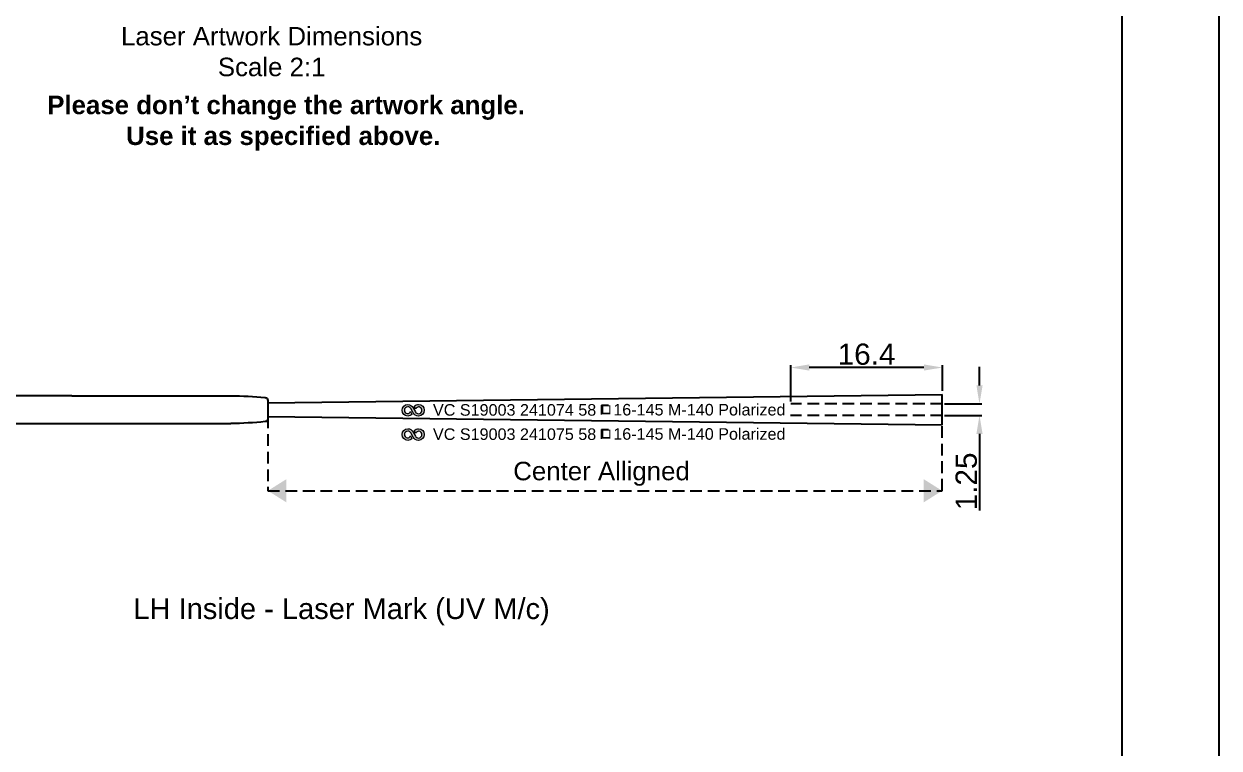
# Model space of a CAD drawing. Header units: millimetres. Extents: x 1399 to 2555, y 1196 to 1555.
# Drawn here: x 1479.7 to 1609, y 1395 to 1473.3 of the extents above; entities that cross this region are included whole.
import ezdxf

# ---------------------------------------------------------------- set-up
doc = ezdxf.new("R2010")
doc.units = ezdxf.units.MM
for name, pattern in [('DASHED', [19.05, 12.7, -6.35]), ('HIDDEN', [9.525, 6.35, -3.175]), ('HIDDEN2', [0.1875, 0.125, -0.0625])]:
    doc.linetypes.add(name, pattern=pattern)
for name, color, linetype in [('Dimension', 3, 'Continuous'), ('Hidden Line', 1, 'HIDDEN2'), ('图层 1', 7, 'Continuous')]:
    doc.layers.add(name, color=color, linetype=linetype)
doc.layers.add('绘图层', color=7, linetype='Continuous', lineweight=15)
doc.styles.get("Standard").update_dxf_attribs({"font": 'arial.ttf'})
doc.styles.add('宋体', font='SimSun.ttf')
doc.dimstyles.new('Standard$0', dxfattribs={"dimtxt": 2.3, "dimasz": 2, "dimexe": 1, "dimexo": 1, "dimgap": 1, "dimtad": 0, "dimtih": 1, "dimtoh": 1, "dimdec": 1, "dimzin": 0, "dimdsep": 46, "dimtxsty": 'Standard', "dimcen": 0, "dimclrd": 4, "dimclre": 4, "dimclrt": 4, "dimadec": 1, "dimazin": 0, "dimtfac": 1, "dimtdec": 1, "dimtofl": 0, "dimtmove": 0, "dimatfit": 0, "dimfxl": 1, "dimtolj": 1, "dimtzin": 0, "dimarcsym": 0})

# ---------------------------------------------------------------- blocks, each defined once
blk = doc.blocks.new('*D139')
at = {"layer": 'Defpoints', "color": 0, "transparency": 16777216}
for p in [(1562.68, 1436.16), (1579.09, 1433.4), (1562.68, 1432.23)]:
    blk.add_point(p, dxfattribs=at)
at = {"layer": 'Dimension', "color": 3, "lineweight": -2, "transparency": 16777216}
for p, q in [((1562.68, 1432.48), (1562.68, 1436.41)), ((1577.09, 1436.16), (1564.68, 1436.16)), ((1579.09, 1433.65), (1579.09, 1436.41))]:
    blk.add_line(p, q, dxfattribs=at)
at = {"layer": 'Dimension', "color": 3, "transparency": 16777216}
for points in [[(1564.68, 1436.5), (1564.68, 1435.83), (1562.68, 1436.16)], [(1577.09, 1436.5), (1577.09, 1435.83), (1579.09, 1436.16)]]:
    blk.add_solid(points, dxfattribs=at)
at = {"layer": 'Dimension', "transparency": 16777216, "insert": (1570.89, 1437.59), "char_height": 2.3, "attachment_point": 5}
blk.add_mtext('\\A1;16.4', dxfattribs=at)
blk = doc.blocks.new('*D170')
at = {"layer": 'Defpoints', "color": 0, "transparency": 16777216}
for p in [(1579.09, 1432.23), (1579.09, 1430.98), (1583.11, 1430.98)]:
    blk.add_point(p, dxfattribs=at)
at = {"layer": 'Dimension', "color": 3, "lineweight": -2, "transparency": 16777216}
for p, q in [((1583.11, 1434.23), (1583.11, 1436.23)), ((1579.34, 1432.23), (1583.36, 1432.23)), ((1579.34, 1430.98), (1583.36, 1430.98)), ((1583.11, 1428.98), (1583.11, 1420.7))]:
    blk.add_line(p, q, dxfattribs=at)
at = {"layer": 'Dimension', "color": 3, "transparency": 16777216}
for points in [[(1582.78, 1434.23), (1583.45, 1434.23), (1583.11, 1432.23)], [(1582.78, 1428.98), (1583.45, 1428.98), (1583.11, 1430.98)]]:
    blk.add_solid(points, dxfattribs=at)
at = {"layer": 'Dimension', "transparency": 16777216, "insert": (1581.69, 1423.84), "char_height": 2.3, "attachment_point": 5, "rotation": 90}
blk.add_mtext('\\A1;1.25', dxfattribs=at)

msp = doc.modelspace()

# ---------------------------------------------------------------- hatches: boundary and pattern name
at = {"lineweight": 5}
h = msp.add_hatch(color=256, dxfattribs=at)
h.dxf.hatch_style = 1
edge = h.paths.add_edge_path()
edge.add_spline(control_points=[(1522.39754, 1431.15847), (1522.25367, 1431.15847), (1522.13523, 1431.23257), (1522.07427, 1431.35593), (1522.07427, 1431.35593), (1521.82264, 1431.80516), (1521.82264, 1431.80516)], knot_values=[8, 8, 8, 8, 9, 9, 9, 10, 10, 10, 10], degree=3, periodic=0)
edge.add_spline(control_points=[(1521.82264, 1431.80516), (1521.71488, 1432.02082), (1521.49908, 1432.16455), (1521.24774, 1432.16455)], knot_values=[10, 10, 10, 10, 11, 11, 11, 11], degree=3, periodic=0)
edge.add_spline(control_points=[(1521.24774, 1432.16455), (1520.88836, 1432.16455), (1520.61882, 1431.8771), (1520.61882, 1431.53577)], knot_values=[11, 11, 11, 11, 12, 12, 12, 12], degree=3, periodic=0)
edge.add_spline(control_points=[(1520.61882, 1431.53577), (1520.61882, 1431.19429), (1520.90627, 1430.9067), (1521.24774, 1430.9067)], knot_values=[12, 12, 12, 12, 13, 13, 13, 13], degree=3, periodic=0)
edge.add_spline(control_points=[(1521.24774, 1430.9067), (1521.40923, 1430.9067), (1521.57101, 1430.97863), (1521.67906, 1431.08654)], knot_values=[13, 13, 13, 13, 14, 14, 14, 14], degree=3, periodic=0)
edge.add_spline(control_points=[(1521.67906, 1431.08654), (1521.67906, 1431.08654), (1521.69697, 1431.10445), (1521.69697, 1431.10445)], knot_values=[14.00001, 14.00001, 14.00001, 14.00001, 14.99999, 14.99999, 14.99999, 14.99999], degree=3, periodic=0)
edge.add_spline(control_points=[(1521.69697, 1431.10445), (1521.69697, 1431.10445), (1521.69697, 1431.10445), (1521.69697, 1431.10445), (1521.69697, 1431.10445), (1521.5352, 1431.39204), (1521.53519, 1431.39204)], knot_values=[14.99999, 14.99999, 14.99999, 14.99999, 15, 15, 15, 15.99999, 15.99999, 15.99999, 15.99999], degree=3, periodic=0)
edge.add_spline(control_points=[(1521.53519, 1431.39204), (1521.53519, 1431.39204), (1521.51699, 1431.35593), (1521.51699, 1431.35593)], knot_values=[16.00001, 16.00001, 16.00001, 16.00001, 17, 17, 17, 17], degree=3, periodic=0)
edge.add_spline(control_points=[(1521.51699, 1431.35593), (1521.50457, 1431.3347), (1521.48117, 1431.3022), (1521.46326, 1431.28414)], knot_values=[17, 17, 17, 17, 18, 18, 18, 18], degree=3, periodic=0)
edge.add_spline(control_points=[(1521.46326, 1431.28414), (1521.39161, 1431.19429), (1521.28356, 1431.15847), (1521.17581, 1431.17638)], knot_values=[18, 18, 18, 18, 19, 19, 19, 19], degree=3, periodic=0)
edge.add_spline(control_points=[(1521.17581, 1431.17638), (1520.99612, 1431.21221), (1520.87045, 1431.37413), (1520.87045, 1431.53577)], knot_values=[19, 19, 19, 19, 20, 20, 20, 20], degree=3, periodic=0)
edge.add_spline(control_points=[(1520.87045, 1431.53577), (1520.87045, 1431.73337), (1521.03223, 1431.91306), (1521.24774, 1431.91306)], knot_values=[20, 20, 20, 20, 21, 21, 21, 21], degree=3, periodic=0)
edge.add_spline(control_points=[(1521.24774, 1431.91306), (1521.39161, 1431.91306), (1521.51381, 1431.83477), (1521.57101, 1431.71546), (1521.57101, 1431.71546), (1521.82264, 1431.26623), (1521.82264, 1431.26623)], knot_values=[21, 21, 21, 21, 22, 22, 22, 23, 23, 23, 23], degree=3, periodic=0)
edge.add_spline(control_points=[(1521.82264, 1431.26623), (1521.9304, 1431.05057), (1522.1462, 1430.9067), (1522.39754, 1430.9067)], knot_values=[23, 23, 23, 23, 24, 24, 24, 24], degree=3, periodic=0)
edge.add_spline(control_points=[(1522.39754, 1430.9067), (1522.75693, 1430.9067), (1523.02646, 1431.19429), (1523.02646, 1431.53577)], knot_values=[24, 24, 24, 24, 25, 25, 25, 25], degree=3, periodic=0)
edge.add_spline(control_points=[(1523.02646, 1431.53577), (1523.04467, 1431.89501), (1522.75693, 1432.16455), (1522.39754, 1432.16455)], knot_values=[25, 25, 25, 25, 26, 26, 26, 26], degree=3, periodic=0)
edge.add_spline(control_points=[(1522.39754, 1432.16455), (1522.23605, 1432.16455), (1522.07427, 1432.09276), (1521.96622, 1431.985)], knot_values=[0, 0, 0, 0, 1, 1, 1, 1], degree=3, periodic=0)
edge.add_spline(control_points=[(1521.96622, 1431.985), (1521.96622, 1431.985), (1521.94831, 1431.96694), (1521.94831, 1431.96694)], knot_values=[1.00001, 1.00001, 1.00001, 1.00001, 1.99999, 1.99999, 1.99999, 1.99999], degree=3, periodic=0)
edge.add_spline(control_points=[(1521.94831, 1431.96694), (1521.94831, 1431.96694), (1521.94831, 1431.96694), (1521.94831, 1431.96694), (1521.94831, 1431.96694), (1522.11009, 1431.6795), (1522.11009, 1431.67949)], knot_values=[1.99999, 1.99999, 1.99999, 1.99999, 2, 2, 2, 2.99999, 2.99999, 2.99999, 2.99999], degree=3, periodic=0)
edge.add_spline(control_points=[(1522.11009, 1431.67949), (1522.11009, 1431.67949), (1522.128, 1431.71546), (1522.128, 1431.71546)], knot_values=[3.00001, 3.00001, 3.00001, 3.00001, 4, 4, 4, 4], degree=3, periodic=0)
edge.add_spline(control_points=[(1522.128, 1431.71546), (1522.14649, 1431.74883), (1522.16412, 1431.76934), (1522.18203, 1431.78725)], knot_values=[4, 4, 4, 4, 5, 5, 5, 5], degree=3, periodic=0)
edge.add_spline(control_points=[(1522.18203, 1431.78725), (1522.27187, 1431.8771), (1522.36172, 1431.91306), (1522.46948, 1431.89501)], knot_values=[5, 5, 5, 5, 6, 6, 6, 6], degree=3, periodic=0)
edge.add_spline(control_points=[(1522.46948, 1431.89501), (1522.64917, 1431.85904), (1522.77484, 1431.71546), (1522.77484, 1431.53577)], knot_values=[6, 6, 6, 6, 7, 7, 7, 7], degree=3, periodic=0)
edge.add_spline(control_points=[(1522.77484, 1431.53577), (1522.77484, 1431.33816), (1522.61306, 1431.15847), (1522.39754, 1431.15847)], knot_values=[7, 7, 7, 7, 8, 8, 8, 8], degree=3, periodic=0)
h = msp.add_hatch(color=256, dxfattribs=at)
h.dxf.hatch_style = 1
h.paths.add_polyline_path([(1543.1704, 1432.0711), (1542.18253, 1432.0711), (1542.18253, 1431.08324), (1543.1704, 1431.08324)])
h.paths.add_polyline_path([(1543.04741, 1431.94812), (1542.30552, 1431.94812), (1542.30552, 1431.20622), (1543.04741, 1431.20622)], flags=16)
h = msp.add_hatch(color=256, dxfattribs=at)
h.dxf.hatch_style = 1
edge = h.paths.add_edge_path()
edge.add_spline(control_points=[(1522.39754, 1428.53262), (1522.25367, 1428.53262), (1522.13523, 1428.60672), (1522.07427, 1428.73008), (1522.07427, 1428.73008), (1521.82264, 1429.17931), (1521.82264, 1429.17931)], knot_values=[8, 8, 8, 8, 9, 9, 9, 10, 10, 10, 10], degree=3, periodic=0)
edge.add_spline(control_points=[(1521.82264, 1429.17931), (1521.71488, 1429.39497), (1521.49908, 1429.5387), (1521.24774, 1429.5387)], knot_values=[10, 10, 10, 10, 11, 11, 11, 11], degree=3, periodic=0)
edge.add_spline(control_points=[(1521.24774, 1429.5387), (1520.88836, 1429.5387), (1520.61882, 1429.25125), (1520.61882, 1428.90992)], knot_values=[11, 11, 11, 11, 12, 12, 12, 12], degree=3, periodic=0)
edge.add_spline(control_points=[(1520.61882, 1428.90992), (1520.61882, 1428.56844), (1520.90627, 1428.28085), (1521.24774, 1428.28085)], knot_values=[12, 12, 12, 12, 13, 13, 13, 13], degree=3, periodic=0)
edge.add_spline(control_points=[(1521.24774, 1428.28085), (1521.40923, 1428.28085), (1521.57101, 1428.35278), (1521.67906, 1428.46069)], knot_values=[13, 13, 13, 13, 14, 14, 14, 14], degree=3, periodic=0)
edge.add_spline(control_points=[(1521.67906, 1428.46069), (1521.67906, 1428.46069), (1521.69697, 1428.4786), (1521.69697, 1428.4786)], knot_values=[14.00001, 14.00001, 14.00001, 14.00001, 14.99999, 14.99999, 14.99999, 14.99999], degree=3, periodic=0)
edge.add_spline(control_points=[(1521.69697, 1428.4786), (1521.69697, 1428.4786), (1521.69697, 1428.4786), (1521.69697, 1428.4786), (1521.69697, 1428.4786), (1521.5352, 1428.76619), (1521.53519, 1428.76619)], knot_values=[14.99999, 14.99999, 14.99999, 14.99999, 15, 15, 15, 15.99999, 15.99999, 15.99999, 15.99999], degree=3, periodic=0)
edge.add_spline(control_points=[(1521.53519, 1428.76619), (1521.53519, 1428.76619), (1521.51699, 1428.73008), (1521.51699, 1428.73008)], knot_values=[16.00001, 16.00001, 16.00001, 16.00001, 17, 17, 17, 17], degree=3, periodic=0)
edge.add_spline(control_points=[(1521.51699, 1428.73008), (1521.50457, 1428.70885), (1521.48117, 1428.67635), (1521.46326, 1428.65829)], knot_values=[17, 17, 17, 17, 18, 18, 18, 18], degree=3, periodic=0)
edge.add_spline(control_points=[(1521.46326, 1428.65829), (1521.39161, 1428.56844), (1521.28356, 1428.53262), (1521.17581, 1428.55053)], knot_values=[18, 18, 18, 18, 19, 19, 19, 19], degree=3, periodic=0)
edge.add_spline(control_points=[(1521.17581, 1428.55053), (1520.99612, 1428.58636), (1520.87045, 1428.74828), (1520.87045, 1428.90992)], knot_values=[19, 19, 19, 19, 20, 20, 20, 20], degree=3, periodic=0)
edge.add_spline(control_points=[(1520.87045, 1428.90992), (1520.87045, 1429.10752), (1521.03223, 1429.28721), (1521.24774, 1429.28721)], knot_values=[20, 20, 20, 20, 21, 21, 21, 21], degree=3, periodic=0)
edge.add_spline(control_points=[(1521.24774, 1429.28721), (1521.39161, 1429.28721), (1521.51381, 1429.20892), (1521.57101, 1429.08961), (1521.57101, 1429.08961), (1521.82264, 1428.64038), (1521.82264, 1428.64038)], knot_values=[21, 21, 21, 21, 22, 22, 22, 23, 23, 23, 23], degree=3, periodic=0)
edge.add_spline(control_points=[(1521.82264, 1428.64038), (1521.9304, 1428.42472), (1522.1462, 1428.28085), (1522.39754, 1428.28085)], knot_values=[23, 23, 23, 23, 24, 24, 24, 24], degree=3, periodic=0)
edge.add_spline(control_points=[(1522.39754, 1428.28085), (1522.75693, 1428.28085), (1523.02646, 1428.56844), (1523.02646, 1428.90992)], knot_values=[24, 24, 24, 24, 25, 25, 25, 25], degree=3, periodic=0)
edge.add_spline(control_points=[(1523.02646, 1428.90992), (1523.04467, 1429.26916), (1522.75693, 1429.5387), (1522.39754, 1429.5387)], knot_values=[25, 25, 25, 25, 26, 26, 26, 26], degree=3, periodic=0)
edge.add_spline(control_points=[(1522.39754, 1429.5387), (1522.23605, 1429.5387), (1522.07427, 1429.46691), (1521.96622, 1429.35915)], knot_values=[0, 0, 0, 0, 1, 1, 1, 1], degree=3, periodic=0)
edge.add_spline(control_points=[(1521.96622, 1429.35915), (1521.96622, 1429.35915), (1521.94831, 1429.34109), (1521.94831, 1429.34109)], knot_values=[1.00001, 1.00001, 1.00001, 1.00001, 1.99999, 1.99999, 1.99999, 1.99999], degree=3, periodic=0)
edge.add_spline(control_points=[(1521.94831, 1429.34109), (1521.94831, 1429.34109), (1521.94831, 1429.34109), (1521.94831, 1429.34109), (1521.94831, 1429.34109), (1522.11009, 1429.05365), (1522.11009, 1429.05364)], knot_values=[1.99999, 1.99999, 1.99999, 1.99999, 2, 2, 2, 2.99999, 2.99999, 2.99999, 2.99999], degree=3, periodic=0)
edge.add_spline(control_points=[(1522.11009, 1429.05364), (1522.11009, 1429.05364), (1522.128, 1429.08961), (1522.128, 1429.08961)], knot_values=[3.00001, 3.00001, 3.00001, 3.00001, 4, 4, 4, 4], degree=3, periodic=0)
edge.add_spline(control_points=[(1522.128, 1429.08961), (1522.14649, 1429.12298), (1522.16412, 1429.14349), (1522.18203, 1429.1614)], knot_values=[4, 4, 4, 4, 5, 5, 5, 5], degree=3, periodic=0)
edge.add_spline(control_points=[(1522.18203, 1429.1614), (1522.27187, 1429.25125), (1522.36172, 1429.28721), (1522.46948, 1429.26916)], knot_values=[5, 5, 5, 5, 6, 6, 6, 6], degree=3, periodic=0)
edge.add_spline(control_points=[(1522.46948, 1429.26916), (1522.64917, 1429.23319), (1522.77484, 1429.08961), (1522.77484, 1428.90992)], knot_values=[6, 6, 6, 6, 7, 7, 7, 7], degree=3, periodic=0)
edge.add_spline(control_points=[(1522.77484, 1428.90992), (1522.77484, 1428.71231), (1522.61306, 1428.53262), (1522.39754, 1428.53262)], knot_values=[7, 7, 7, 7, 8, 8, 8, 8], degree=3, periodic=0)
h = msp.add_hatch(color=256, dxfattribs=at)
h.dxf.hatch_style = 1
h.paths.add_polyline_path([(1543.1704, 1429.44525), (1542.18253, 1429.44525), (1542.18253, 1428.45739), (1543.1704, 1428.45739)])
h.paths.add_polyline_path([(1543.04741, 1429.32227), (1542.30552, 1429.32227), (1542.30552, 1428.58037), (1543.04741, 1428.58037)], flags=16)
at = {"layer": 'Hidden Line', "linetype": 'DASHED', "ltscale": 0.1}
h = msp.add_hatch(color=7, dxfattribs=at)
h.dxf.hatch_style = 1
h.paths.add_polyline_path([(1508.11122, 1421.56493), (1506.10662, 1422.82618), (1508.11122, 1424.08743)])
h = msp.add_hatch(color=7, dxfattribs=at)
h.dxf.hatch_style = 1
h.paths.add_polyline_path([(1577.06424, 1421.56493), (1579.06884, 1422.82618), (1577.06424, 1424.08743)])

# ---------------------------------------------------------------- linework, layer by layer
for p, q in [((1506.08773, 1432.35487), (1579.08773, 1433.25487)), ((1484.8867, 1433.10573), (1502.08773, 1433.10573)), ((1506.08773, 1432.37798), (1506.08773, 1430.83347)), ((1506.08773, 1430.85487), (1579.08773, 1429.95487)), ((1486.76438, 1430.10573), (1502.08773, 1430.10573))]:
    msp.add_line(p, q)
at = {"ltscale": 1000}
msp.add_line((1579.08773, 1429.95487), (1579.08773, 1433.25487), dxfattribs=at)
at = {"color": 7, "lineweight": 5}
for p, q in [((1542.18253, 1432.0711), (1542.18253, 1431.08324)), ((1542.94764, 1432.07453), (1542.20574, 1432.07453)), ((1542.30552, 1431.94812), (1542.30552, 1431.20622)), ((1542.30552, 1431.20622), (1543.04741, 1431.20622)), ((1542.18253, 1429.44525), (1542.18253, 1428.45739)), ((1542.94764, 1429.44868), (1542.20574, 1429.44868)), ((1542.30552, 1429.32227), (1542.30552, 1428.58037)), ((1542.30552, 1428.58037), (1543.04741, 1428.58037))]:
    msp.add_line(p, q, dxfattribs=at)
msp.add_lwpolyline([(1399.04113, 1257.5531), (1609.04113, 1257.5531), (1609.04113, 1554.5531), (1399.04113, 1554.5531)], close=True)
msp.add_lwpolyline([(1598.55895, 1262.5531), (1598.55895, 1549.5531), (1408.55895, 1549.5531), (1408.55895, 1262.5531)])
msp.add_lwpolyline([(1484.8867, 1433.10573), (1463.40538, 1433.10573, -0.030492674), (1441.5118, 1434.44216, 0.029639022), (1438.39598, 1434.63769, 0.039974111), (1437.33955, 1434.55672, 0.086358474), (1436.57961, 1434.29753, 0.301316799), (1436.09254, 1433.37213, 0.065474268), (1436.28526, 1432.55497, 0.118331492), (1438.95607, 1428.63368, 0.248029999), (1446.63526, 1426.66427, -0.058867245), (1475.76464, 1430.10573), (1486.76438, 1430.10573)], format="xyb")
at = {"color": 7}
msp.add_lwpolyline([(1502.08773, 1433.10573, -0.023644439), (1505.81941, 1432.90573, -0.383559382), (1506.08773, 1432.6074), (1506.08773, 1430.60405, -0.383559382), (1505.81941, 1430.30573, -0.023644439), (1502.08773, 1430.10573)], format="xyb", dxfattribs=at)
at = {"layer": 'Hidden Line', "linetype": 'HIDDEN', "ltscale": 0.2}
for p, q in [((1579.08773, 1432.22987), (1562.68494, 1432.22987)), ((1579.08773, 1430.97987), (1562.67652, 1430.97987)), ((1506.08773, 1422.837), (1579.08773, 1422.837))]:
    msp.add_line(p, q, dxfattribs=at)
at = {"layer": 'Hidden Line', "color": 7, "linetype": 'DASHED', "ltscale": 0.1}
for p, q in [((1506.08773, 1430.85487), (1506.08773, 1422.837)), ((1579.08773, 1422.837), (1579.08773, 1429.80487))]:
    msp.add_line(p, q, dxfattribs=at)
at = {"layer": '图层 1', "lineweight": 0}
for points in [[(1522.39754, 1432.16455), (1522.23605, 1432.16455), (1522.07427, 1432.09276), (1521.96622, 1431.985), (1521.96622, 1431.985), (1521.94831, 1431.96694), (1521.94831, 1431.96694), (1521.94831, 1431.96694), (1522.11009, 1431.67949), (1522.11009, 1431.67949), (1522.11009, 1431.67949), (1522.128, 1431.71546), (1522.128, 1431.71546), (1522.14649, 1431.74883), (1522.16412, 1431.76934), (1522.18203, 1431.78725), (1522.27187, 1431.8771), (1522.36172, 1431.91306), (1522.46948, 1431.89501), (1522.64917, 1431.85904), (1522.77484, 1431.71546), (1522.77484, 1431.53577), (1522.77484, 1431.33816), (1522.61306, 1431.15847), (1522.39754, 1431.15847), (1522.25367, 1431.15847), (1522.13523, 1431.23257), (1522.07427, 1431.35593), (1522.07427, 1431.35593), (1521.82264, 1431.80516), (1521.82264, 1431.80516), (1521.71488, 1432.02082), (1521.49908, 1432.16455), (1521.24774, 1432.16455), (1520.88836, 1432.16455), (1520.61882, 1431.8771), (1520.61882, 1431.53577), (1520.61882, 1431.19429), (1520.90627, 1430.9067), (1521.24774, 1430.9067), (1521.40923, 1430.9067), (1521.57101, 1430.97863), (1521.67906, 1431.08654), (1521.67906, 1431.08654), (1521.69697, 1431.10445), (1521.69697, 1431.10445), (1521.69697, 1431.10445), (1521.53519, 1431.39204), (1521.53519, 1431.39204), (1521.53519, 1431.39204), (1521.51699, 1431.35593), (1521.51699, 1431.35593), (1521.50457, 1431.3347), (1521.48117, 1431.3022), (1521.46326, 1431.28414), (1521.39161, 1431.19429), (1521.28356, 1431.15847), (1521.17581, 1431.17638), (1520.99612, 1431.21221), (1520.87045, 1431.37413), (1520.87045, 1431.53577), (1520.87045, 1431.73337), (1521.03223, 1431.91306), (1521.24774, 1431.91306), (1521.39161, 1431.91306), (1521.51381, 1431.83477), (1521.57101, 1431.71546), (1521.57101, 1431.71546), (1521.82264, 1431.26623), (1521.82264, 1431.26623), (1521.9304, 1431.05057), (1522.1462, 1430.9067), (1522.39754, 1430.9067), (1522.75693, 1430.9067), (1523.02646, 1431.19429), (1523.02646, 1431.53577), (1523.04467, 1431.89501), (1522.75693, 1432.16455), (1522.39754, 1432.16455)], [(1522.39754, 1429.5387), (1522.23605, 1429.5387), (1522.07427, 1429.46691), (1521.96622, 1429.35915), (1521.96622, 1429.35915), (1521.94831, 1429.34109), (1521.94831, 1429.34109), (1521.94831, 1429.34109), (1522.11009, 1429.05364), (1522.11009, 1429.05364), (1522.11009, 1429.05364), (1522.128, 1429.08961), (1522.128, 1429.08961), (1522.14649, 1429.12298), (1522.16412, 1429.14349), (1522.18203, 1429.1614), (1522.27187, 1429.25125), (1522.36172, 1429.28721), (1522.46948, 1429.26916), (1522.64917, 1429.23319), (1522.77484, 1429.08961), (1522.77484, 1428.90992), (1522.77484, 1428.71231), (1522.61306, 1428.53262), (1522.39754, 1428.53262), (1522.25367, 1428.53262), (1522.13523, 1428.60672), (1522.07427, 1428.73008), (1522.07427, 1428.73008), (1521.82264, 1429.17931), (1521.82264, 1429.17931), (1521.71488, 1429.39497), (1521.49908, 1429.5387), (1521.24774, 1429.5387), (1520.88836, 1429.5387), (1520.61882, 1429.25125), (1520.61882, 1428.90992), (1520.61882, 1428.56844), (1520.90627, 1428.28085), (1521.24774, 1428.28085), (1521.40923, 1428.28085), (1521.57101, 1428.35278), (1521.67906, 1428.46069), (1521.67906, 1428.46069), (1521.69697, 1428.4786), (1521.69697, 1428.4786), (1521.69697, 1428.4786), (1521.53519, 1428.76619), (1521.53519, 1428.76619), (1521.53519, 1428.76619), (1521.51699, 1428.73008), (1521.51699, 1428.73008), (1521.50457, 1428.70885), (1521.48117, 1428.67635), (1521.46326, 1428.65829), (1521.39161, 1428.56844), (1521.28356, 1428.53262), (1521.17581, 1428.55053), (1520.99612, 1428.58636), (1520.87045, 1428.74828), (1520.87045, 1428.90992), (1520.87045, 1429.10752), (1521.03223, 1429.28721), (1521.24774, 1429.28721), (1521.39161, 1429.28721), (1521.51381, 1429.20892), (1521.57101, 1429.08961), (1521.57101, 1429.08961), (1521.82264, 1428.64038), (1521.82264, 1428.64038), (1521.9304, 1428.42472), (1522.1462, 1428.28085), (1522.39754, 1428.28085), (1522.75693, 1428.28085), (1523.02646, 1428.56844), (1523.02646, 1428.90992), (1523.04467, 1429.26916), (1522.75693, 1429.5387), (1522.39754, 1429.5387)]]:
    msp.add_open_spline(points, degree=3, knots=[0, 0, 0, 0, 1, 1, 1, 2, 2, 2, 3, 3, 3, 4, 4, 4, 5, 5, 5, 6, 6, 6, 7, 7, 7, 8, 8, 8, 9, 9, 9, 10, 10, 10, 11, 11, 11, 12, 12, 12, 13, 13, 13, 14, 14, 14, 15, 15, 15, 16, 16, 16, 17, 17, 17, 18, 18, 18, 19, 19, 19, 20, 20, 20, 21, 21, 21, 22, 22, 22, 23, 23, 23, 24, 24, 24, 25, 25, 25, 26, 26, 26, 26], dxfattribs=at)

# ---------------------------------------------------------------- texts
at = {"insert": (1482.22173, 1465.57434), "char_height": 2, "width": 53.4879947, "attachment_point": 1}
msp.add_mtext('{\\fArial|b1|i0|c0|p34;Please don’t change the artwork angle.\\P           Use it as specified above.}', dxfattribs=at)
at = {"layer": '绘图层', "color": 7, "linetype": 'ByBlock', "lineweight": 9, "attachment_point": 5, "style": '宋体'}
for s, insert, char_height, width in [('{\\fArial|b0|i0|c0|p34;Laser Artwork Dimensions\\PScale 2:1}', (1506.50867, 1470.33921), 2, 53.6847846), ('{\\fArial|b0|i0|c0|p34;VC S19003 241074 58}', (1532.80043, 1431.56659), 1.25, 28.1019674), ('{\\fArial|b0|i0|c0|p34;16-145 M-140 Polarized  }', (1552.79813, 1431.59003), 1.25, 21.1754081), ('{\\fArial|b0|i0|c0|p34;VC S19003 241075 58}', (1532.80043, 1428.94074), 1.25, 28.1019674), ('{\\fArial|b0|i0|c0|p34;16-145 M-140 Polarized  }', (1552.79813, 1428.96418), 1.25, 21.1754081), ('{\\fArial|b0|i0|c0|p34;Center Alligned}', (1542.20708, 1424.66017), 2, 25.9865105), ('{\\fArial|b0|i0|c0|p34;LH Inside - Laser Mark (UV M/c)}', (1514.07552, 1409.73382), 2.25, 60.2844571)]:
    msp.add_mtext(s, dxfattribs=dict(at, insert=insert, char_height=char_height, width=width))

# ---------------------------------------------------------------- dimensions: what is measured, and where the dimension line sits
at = {"layer": 'Dimension'}
dim = msp.add_linear_dim(base=(1562.68494, 1436.16205), p1=(1579.08773, 1433.40487), p2=(1562.68494, 1432.22987), dimstyle='Standard$0', override={"dimexe": 0.25, "dimexo": 0.25, "dimgap": 0.25, "dimtad": 1, "dimtih": 0, "dimtoh": 0, "dimclrd": 3, "dimclre": 3, "dimclrt": 256, "dimadec": 2, "dimtdec": 2, "dimatfit": 3}, dxfattribs=at)
dim.commit()
dim.dimension.update_dxf_attribs({"geometry": '*D139', "text_midpoint": (1570.88634, 1437.58637)})
dim = msp.add_linear_dim(base=(1583.11313, 1430.97987), p1=(1579.08773, 1432.22987), p2=(1579.08773, 1430.97987), angle=90, dimstyle='Standard$0', override={"dimexe": 0.25, "dimexo": 0.25, "dimgap": 0.25, "dimtad": 1, "dimtih": 0, "dimtoh": 0, "dimdec": 2, "dimclrd": 3, "dimclre": 3, "dimclrt": 256, "dimadec": 2, "dimtdec": 2, "dimatfit": 3}, dxfattribs=at)
dim.commit()
dim.dimension.update_dxf_attribs({"geometry": '*D170', "text_midpoint": (1581.68882, 1423.84232)})

doc.saveas('drawing.dxf')
